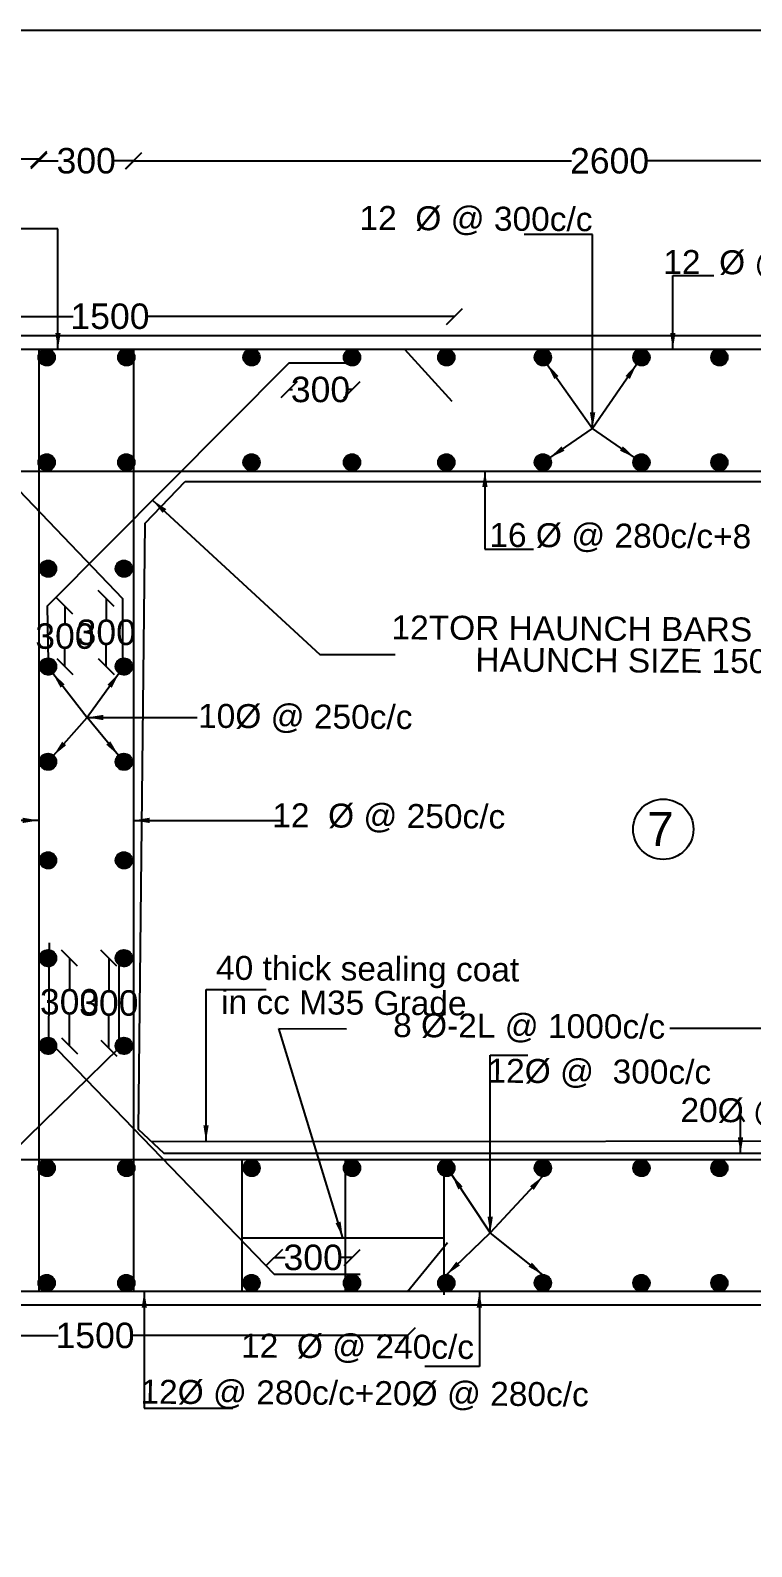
# Model space of a CAD drawing. Header units: millimetres. Extents: x 5124 to 6568637, y 2311 to 91879094.
# Drawn here: x 3780865 to 3785116, y 45946962 to 45955896 of the extents above; entities that cross this region are included whole.
import ezdxf

# ---------------------------------------------------------------- set-up
doc = ezdxf.new("R2010")
doc.units = ezdxf.units.MM
doc.header["$MEASUREMENT"] = 0
doc.layers.add('DIMENSION', color=7, linetype='Continuous')
doc.layers.add('DRAWING', color=7, linetype='Continuous')
doc.styles.get("Standard").update_dxf_attribs({"font": 'arial.ttf', "height": 150})
doc.dimstyles.get("Standard").update_dxf_attribs({"dimtxt": 200, "dimasz": 110, "dimexe": 0.18, "dimexo": 0.0625, "dimgap": 0.09, "dimtad": 0, "dimtih": 1, "dimtoh": 1, "dimdec": 0, "dimzin": 0, "dimdsep": 46, "dimtxsty": 'Standard', "dimblk": 'OBLIQUE', "dimcen": 0.09, "dimse1": 1, "dimse2": 1, "dimadec": 0, "dimazin": 0, "dimtfac": 1, "dimtdec": 0, "dimtofl": 0, "dimtmove": 0, "dimatfit": 3, "dimfxl": 1, "dimtolj": 1, "dimtzin": 0, "dimarcsym": 0})

# ---------------------------------------------------------------- blocks, each defined once
blk = doc.blocks.new('_Oblique')
at = {"color": 0, "linetype": 'ByBlock', "lineweight": -2}
blk.add_line((-0.5, -0.5), (0.5, 0.5), dxfattribs=at)
blk = doc.blocks.new('*D91')
at = {"layer": 'Defpoints', "color": 0}
for p in [(3780915.4, 45955136.7), (3775242.3, 45954017.7), (3780915.4, 45954017.7)]:
    blk.add_point(p, dxfattribs=at)
at = {"layer": 'DIMENSION', "color": 0, "lineweight": -2}
for p, q in [((3775242.3, 45955136.7), (3777853.7, 45955136.7)), ((3780915.4, 45955136.7), (3778303.9, 45955136.7))]:
    blk.add_line(p, q, dxfattribs=at)
at = {"layer": 'DIMENSION', "color": 0, "lineweight": -2, "xscale": 95, "yscale": 95, "zscale": 95, "rotation": 180}
blk.add_blockref('_Oblique', (3775242.3, 45955136.7), dxfattribs=at)
at = {"layer": 'DIMENSION', "color": 0, "lineweight": -2, "xscale": 95, "yscale": 95, "zscale": 95}
blk.add_blockref('_Oblique', (3780915.4, 45955136.7), dxfattribs=at)
at = {"layer": 'DIMENSION', "color": 0, "insert": (3778078.8, 45955136.7), "char_height": 150, "attachment_point": 5}
blk.add_mtext('\\A1;2600', dxfattribs=at)
blk = doc.blocks.new('*D92')
at = {"layer": 'Defpoints', "color": 0}
for p in [(3781473.3, 45955126.8), (3780915.4, 45954017.7), (3781473.3, 45954017.7)]:
    blk.add_point(p, dxfattribs=at)
at = {"layer": 'DIMENSION', "color": 0, "lineweight": -2}
for p, q in [((3780915.4, 45955126.8), (3781028.9, 45955126.8)), ((3781473.3, 45955126.8), (3781359.8, 45955126.8))]:
    blk.add_line(p, q, dxfattribs=at)
at = {"layer": 'DIMENSION', "color": 0, "lineweight": -2, "xscale": 95, "yscale": 95, "zscale": 95, "rotation": 180}
blk.add_blockref('_Oblique', (3780915.4, 45955126.8), dxfattribs=at)
at = {"layer": 'DIMENSION', "color": 0, "lineweight": -2, "xscale": 95, "yscale": 95, "zscale": 95}
blk.add_blockref('_Oblique', (3781473.3, 45955126.8), dxfattribs=at)
at = {"layer": 'DIMENSION', "color": 0, "insert": (3781194.3, 45955126.8), "char_height": 150, "attachment_point": 5}
blk.add_mtext('\\A1;300', dxfattribs=at)
blk = doc.blocks.new('*D93')
at = {"layer": 'Defpoints', "color": 0}
for p in [(3787084.7, 45955126.5), (3781473.3, 45953992.5), (3787084.7, 45954017.7)]:
    blk.add_point(p, dxfattribs=at)
at = {"layer": 'DIMENSION', "color": 0, "lineweight": -2}
for p, q in [((3781473.3, 45955126.5), (3784053.9, 45955126.5)), ((3787084.7, 45955126.5), (3784504.1, 45955126.5))]:
    blk.add_line(p, q, dxfattribs=at)
at = {"layer": 'DIMENSION', "color": 0, "lineweight": -2, "xscale": 95, "yscale": 95, "zscale": 95, "rotation": 180}
blk.add_blockref('_Oblique', (3781473.3, 45955126.5), dxfattribs=at)
at = {"layer": 'DIMENSION', "color": 0, "lineweight": -2, "xscale": 95, "yscale": 95, "zscale": 95}
blk.add_blockref('_Oblique', (3787084.7, 45955126.5), dxfattribs=at)
at = {"layer": 'DIMENSION', "color": 0, "insert": (3784279, 45955126.5), "char_height": 150, "attachment_point": 5}
blk.add_mtext('\\A1;2600', dxfattribs=at)
blk = doc.blocks.new('*D94')
at = {"layer": 'Defpoints', "color": 0}
for p in [(3783364.6, 45954210.6), (3779304.1, 45954017.7), (3783364.6, 45954017.7)]:
    blk.add_point(p, dxfattribs=at)
at = {"layer": 'DIMENSION', "color": 0, "lineweight": -2}
for p, q in [((3779304.1, 45954210.6), (3781117.6, 45954210.6)), ((3783364.6, 45954210.6), (3781551.1, 45954210.6))]:
    blk.add_line(p, q, dxfattribs=at)
at = {"layer": 'DIMENSION', "color": 0, "lineweight": -2, "xscale": 95, "yscale": 95, "zscale": 95, "rotation": 180}
blk.add_blockref('_Oblique', (3779304.1, 45954210.6), dxfattribs=at)
at = {"layer": 'DIMENSION', "color": 0, "lineweight": -2, "xscale": 95, "yscale": 95, "zscale": 95}
blk.add_blockref('_Oblique', (3783364.6, 45954210.6), dxfattribs=at)
at = {"layer": 'DIMENSION', "color": 0, "insert": (3781334.4, 45954210.6), "char_height": 150, "attachment_point": 5}
blk.add_mtext('\\A1;1500', dxfattribs=at)
blk = doc.blocks.new('*D95')
at = {"layer": 'Defpoints', "color": 0}
for p in [(3782389.2, 45953936), (3782760.9, 45953920.6), (3782389.2, 45953779.1)]:
    blk.add_point(p, dxfattribs=at)
at = {"layer": 'DIMENSION', "color": 0, "lineweight": -2}
for p, q in [((3782389.2, 45953779.1), (3782409.6, 45953779.1)), ((3782760.9, 45953779.1), (3782740.6, 45953779.1))]:
    blk.add_line(p, q, dxfattribs=at)
at = {"layer": 'DIMENSION', "color": 0, "lineweight": -2, "xscale": 95, "yscale": 95, "zscale": 95, "rotation": 180}
blk.add_blockref('_Oblique', (3782389.2, 45953779.1), dxfattribs=at)
at = {"layer": 'DIMENSION', "color": 0, "lineweight": -2, "xscale": 95, "yscale": 95, "zscale": 95}
blk.add_blockref('_Oblique', (3782760.9, 45953779.1), dxfattribs=at)
at = {"layer": 'DIMENSION', "color": 0, "insert": (3782575.1, 45953779.1), "char_height": 150, "attachment_point": 5}
blk.add_mtext('\\A1;300', dxfattribs=at)
blk = doc.blocks.new('*D100')
at = {"layer": 'Defpoints', "color": 0}
for p in [(3780969.3, 45950429.3), (3780969.3, 45949912.9), (3781096.2, 45949912.9)]:
    blk.add_point(p, dxfattribs=at)
at = {"layer": 'DIMENSION', "color": 0, "lineweight": -2}
for p, q in [((3781096.2, 45950429.3), (3781096.2, 45950247.8)), ((3781096.2, 45949912.9), (3781096.2, 45950094.4))]:
    blk.add_line(p, q, dxfattribs=at)
at = {"layer": 'DIMENSION', "color": 0, "lineweight": -2, "xscale": 95, "yscale": 95, "zscale": 95}
for p, rotation in [((3781096.2, 45950429.3), 90), ((3781096.2, 45949912.9), 270)]:
    blk.add_blockref('_Oblique', p, dxfattribs=dict(at, rotation=rotation))
at = {"layer": 'DIMENSION', "color": 0, "insert": (3781096.2, 45950171.1), "char_height": 150, "attachment_point": 5}
blk.add_mtext('\\A1;300', dxfattribs=at)
blk = doc.blocks.new('*D101')
at = {"layer": 'Defpoints', "color": 0}
for p in [(3781327.6, 45950429.3), (3781416.2, 45950429.3), (3781386.2, 45949899)]:
    blk.add_point(p, dxfattribs=at)
at = {"layer": 'DIMENSION', "color": 0, "lineweight": -2}
for p, q in [((3781327.6, 45950429.3), (3781327.6, 45950240.8)), ((3781327.6, 45949899), (3781327.6, 45950087.5))]:
    blk.add_line(p, q, dxfattribs=at)
at = {"layer": 'DIMENSION', "color": 0, "lineweight": -2, "xscale": 95, "yscale": 95, "zscale": 95}
for p, rotation in [((3781327.6, 45950429.3), 90), ((3781327.6, 45949899), 270)]:
    blk.add_blockref('_Oblique', p, dxfattribs=dict(at, rotation=rotation))
at = {"layer": 'DIMENSION', "color": 0, "insert": (3781327.6, 45950164.1), "char_height": 150, "attachment_point": 5}
blk.add_mtext('\\A1;300', dxfattribs=at)
blk = doc.blocks.new('*D102')
at = {"layer": 'Defpoints', "color": 0}
for p in [(3780964.8, 45952503.8), (3781068.9, 45952503.8), (3780969.3, 45952147.8)]:
    blk.add_point(p, dxfattribs=at)
at = {"layer": 'DIMENSION', "color": 0, "lineweight": -2}
for p, q in [((3781068.9, 45952503.8), (3781068.9, 45952402.5)), ((3781068.9, 45952147.8), (3781068.9, 45952249.1))]:
    blk.add_line(p, q, dxfattribs=at)
at = {"layer": 'DIMENSION', "color": 0, "lineweight": -2, "xscale": 95, "yscale": 95, "zscale": 95}
for p, rotation in [((3781068.9, 45952503.8), 90), ((3781068.9, 45952147.8), 270)]:
    blk.add_blockref('_Oblique', p, dxfattribs=dict(at, rotation=rotation))
at = {"layer": 'DIMENSION', "color": 0, "insert": (3781068.9, 45952325.8), "char_height": 150, "attachment_point": 5}
blk.add_mtext('\\A1;300', dxfattribs=at)
blk = doc.blocks.new('*D103')
at = {"layer": 'Defpoints', "color": 0}
for p in [(3781408.2, 45952548.8), (3781312.4, 45952147.8), (3781416.2, 45952147.8)]:
    blk.add_point(p, dxfattribs=at)
at = {"layer": 'DIMENSION', "color": 0, "lineweight": -2}
for p, q in [((3781312.4, 45952548.8), (3781312.4, 45952425)), ((3781312.4, 45952147.8), (3781312.4, 45952271.6))]:
    blk.add_line(p, q, dxfattribs=at)
at = {"layer": 'DIMENSION', "color": 0, "lineweight": -2, "xscale": 95, "yscale": 95, "zscale": 95}
for p, rotation in [((3781312.4, 45952548.8), 90), ((3781312.4, 45952147.8), 270)]:
    blk.add_blockref('_Oblique', p, dxfattribs=dict(at, rotation=rotation))
at = {"layer": 'DIMENSION', "color": 0, "insert": (3781312.4, 45952348.3), "char_height": 150, "attachment_point": 5}
blk.add_mtext('\\A1;300', dxfattribs=at)
blk = doc.blocks.new('*D110')
at = {"layer": 'Defpoints', "color": 0}
for p in [(3779287.3, 45948464.3), (3783087.1, 45948464.3), (3783087.1, 45948205.3)]:
    blk.add_point(p, dxfattribs=at)
at = {"layer": 'DIMENSION', "color": 0, "lineweight": -2}
for p, q in [((3779287.3, 45948205.3), (3781029.6, 45948205.3)), ((3783087.1, 45948205.3), (3781463.1, 45948205.3))]:
    blk.add_line(p, q, dxfattribs=at)
at = {"layer": 'DIMENSION', "color": 0, "lineweight": -2, "xscale": 95, "yscale": 95, "zscale": 95, "rotation": 180}
blk.add_blockref('_Oblique', (3779287.3, 45948205.3), dxfattribs=at)
at = {"layer": 'DIMENSION', "color": 0, "lineweight": -2, "xscale": 95, "yscale": 95, "zscale": 95}
blk.add_blockref('_Oblique', (3783087.1, 45948205.3), dxfattribs=at)
at = {"layer": 'DIMENSION', "color": 0, "insert": (3781246.4, 45948205.3), "char_height": 150, "attachment_point": 5}
blk.add_mtext('\\A1;1500', dxfattribs=at)
blk = doc.blocks.new('*D111')
at = {"layer": 'Defpoints', "color": 0}
for p in [(3782761.2, 45948665.2), (3782302.8, 45948566.4), (3782761.2, 45948564)]:
    blk.add_point(p, dxfattribs=at)
at = {"layer": 'DIMENSION', "color": 0, "lineweight": -2}
for p, q in [((3782302.8, 45948665.2), (3782366.5, 45948665.2)), ((3782761.2, 45948665.2), (3782697.5, 45948665.2))]:
    blk.add_line(p, q, dxfattribs=at)
at = {"layer": 'DIMENSION', "color": 0, "lineweight": -2, "xscale": 95, "yscale": 95, "zscale": 95, "rotation": 180}
blk.add_blockref('_Oblique', (3782302.8, 45948665.2), dxfattribs=at)
at = {"layer": 'DIMENSION', "color": 0, "lineweight": -2, "xscale": 95, "yscale": 95, "zscale": 95}
blk.add_blockref('_Oblique', (3782761.2, 45948665.2), dxfattribs=at)
at = {"layer": 'DIMENSION', "color": 0, "insert": (3782532, 45948665.2), "char_height": 150, "attachment_point": 5}
blk.add_mtext('\\A1;300', dxfattribs=at)

msp = doc.modelspace()

# ---------------------------------------------------------------- hatches: boundary and pattern name
at = {"layer": 'DRAWING'}
h = msp.add_hatch(dxfattribs=at)
h.set_pattern_fill('ANSI31', color=256, scale=0.641822, style=0)
h.set_pattern_definition([(45, (1474178.66151, 16465464.360066), (-0.05672957469875, 0.05672957469875), [])])
h.paths.add_polyline_path([(3781009.9, 45953969.3, 0.958694), (3780912.8, 45953973.3), (3780912.8, 45953965.2, 0.958694)])
h = msp.add_hatch(dxfattribs=at)
h.set_pattern_fill('ANSI31', color=256, scale=0.641822, style=0)
h.set_pattern_definition([(45, (1474648.05676, 16465464.360066), (-0.05672957469875, 0.05672957469875), [])])
h.paths.add_polyline_path([(3781479.3, 45953969.3, 0.958694), (3781382.2, 45953973.3), (3781382.2, 45953965.2, 0.958694)])
h = msp.add_hatch(dxfattribs=at)
h.set_pattern_fill('ANSI31', color=256, scale=0.641822, style=0)
h.set_pattern_definition([(45, (1475386.06971, 16465464.360066), (-0.05672957469875, 0.05672957469875), [])])
h.paths.add_polyline_path([(3782217.3, 45953969.3, 0.958694), (3782120.2, 45953973.3), (3782120.2, 45953965.2, 0.958694)])
h = msp.add_hatch(dxfattribs=at)
h.set_pattern_fill('ANSI31', color=256, scale=0.641822, style=0)
h.set_pattern_definition([(45, (1475978.34521, 16465464.360066), (-0.05672957469875, 0.05672957469875), [])])
h.paths.add_polyline_path([(3782809.6, 45953969.3, 0.958694), (3782712.5, 45953973.3), (3782712.5, 45953965.2, 0.958694)])
h = msp.add_hatch(dxfattribs=at)
h.set_pattern_fill('ANSI31', color=256, scale=0.641822, style=0)
h.set_pattern_definition([(45, (1476534.59778, 16465464.360066), (-0.05672957469875, 0.05672957469875), [])])
h.paths.add_polyline_path([(3783365.8, 45953969.3, 0.958694), (3783268.8, 45953973.3), (3783268.8, 45953965.2, 0.958694)])
h = msp.add_hatch(dxfattribs=at)
h.set_pattern_fill('ANSI31', color=256, scale=0.641822, style=0)
h.set_pattern_definition([(45, (1477103.10181, 16465464.360066), (-0.05672957469875, 0.05672957469875), [])])
h.paths.add_polyline_path([(3783934.3, 45953969.3, 0.958694), (3783837.3, 45953973.3), (3783837.3, 45953965.2, 0.958694)])
h = msp.add_hatch(dxfattribs=at)
h.set_pattern_fill('ANSI31', color=256, scale=0.641822, style=0)
h.set_pattern_definition([(45, (1477684.223, 16465464.360066), (-0.05672957469875, 0.05672957469875), [])])
h.paths.add_polyline_path([(3784515.4, 45953969.3, 0.958694), (3784418.4, 45953973.3), (3784418.4, 45953965.2, 0.958694)])
h = msp.add_hatch(dxfattribs=at)
h.set_pattern_fill('ANSI31', color=256, scale=0.641822, style=0)
h.set_pattern_definition([(45, (1478143.65252, 16465464.360066), (-0.05672957469875, 0.05672957469875), [])])
h.paths.add_polyline_path([(3784974.9, 45953969.3, 0.958694), (3784877.8, 45953973.3), (3784877.8, 45953965.2, 0.958694)])
h = msp.add_hatch(dxfattribs=at)
h.set_pattern_fill('ANSI31', color=256, scale=0.641822, style=0)
h.set_pattern_definition([(45, (1474178.66151, 16464845.73165), (-0.05672957469875, 0.05672957469875), [])])
h.paths.add_polyline_path([(3781009.9, 45953350.6, 0.958694), (3780912.8, 45953354.7), (3780912.8, 45953346.5, 0.958694)])
h = msp.add_hatch(dxfattribs=at)
h.set_pattern_fill('ANSI31', color=256, scale=0.641822, style=0)
h.set_pattern_definition([(45, (1474648.05676, 16464845.73165), (-0.05672957469875, 0.05672957469875), [])])
h.paths.add_polyline_path([(3781479.3, 45953350.6, 0.958694), (3781382.2, 45953354.7), (3781382.2, 45953346.5, 0.958694)])
h = msp.add_hatch(dxfattribs=at)
h.set_pattern_fill('ANSI31', color=256, scale=0.641822, style=0)
h.set_pattern_definition([(45, (1475386.06971, 16464845.73165), (-0.05672957469875, 0.05672957469875), [])])
h.paths.add_polyline_path([(3782217.3, 45953350.6, 0.958694), (3782120.2, 45953354.7), (3782120.2, 45953346.5, 0.958694)])
h = msp.add_hatch(dxfattribs=at)
h.set_pattern_fill('ANSI31', color=256, scale=0.641822, style=0)
h.set_pattern_definition([(45, (1475978.34521, 16464845.73165), (-0.05672957469875, 0.05672957469875), [])])
h.paths.add_polyline_path([(3782809.6, 45953350.6, 0.958694), (3782712.5, 45953354.7), (3782712.5, 45953346.5, 0.958694)])
h = msp.add_hatch(dxfattribs=at)
h.set_pattern_fill('ANSI31', color=256, scale=0.641822, style=0)
h.set_pattern_definition([(45, (1476534.59778, 16464845.73165), (-0.05672957469875, 0.05672957469875), [])])
h.paths.add_polyline_path([(3783365.8, 45953350.6, 0.958694), (3783268.8, 45953354.7), (3783268.8, 45953346.5, 0.958694)])
h = msp.add_hatch(dxfattribs=at)
h.set_pattern_fill('ANSI31', color=256, scale=0.641822, style=0)
h.set_pattern_definition([(45, (1477103.10181, 16464845.73165), (-0.05672957469875, 0.05672957469875), [])])
h.paths.add_polyline_path([(3783934.3, 45953350.6, 0.958694), (3783837.3, 45953354.7), (3783837.3, 45953346.5, 0.958694)])
h = msp.add_hatch(dxfattribs=at)
h.set_pattern_fill('ANSI31', color=256, scale=0.641822, style=0)
h.set_pattern_definition([(45, (1477684.223, 16464845.73165), (-0.05672957469875, 0.05672957469875), [])])
h.paths.add_polyline_path([(3784515.4, 45953350.6, 0.958694), (3784418.4, 45953354.7), (3784418.4, 45953346.5, 0.958694)])
h = msp.add_hatch(dxfattribs=at)
h.set_pattern_fill('ANSI31', color=256, scale=0.641822, style=0)
h.set_pattern_definition([(45, (1478143.65252, 16464845.73165), (-0.05672957469875, 0.05672957469875), [])])
h.paths.add_polyline_path([(3784974.9, 45953350.6, 0.958694), (3784877.8, 45953354.7), (3784877.8, 45953346.5, 0.958694)])
h = msp.add_hatch(dxfattribs=at)
h.set_pattern_fill('ANSI31', color=256, scale=0.641822, style=0)
h.set_pattern_definition([(45, (1474186.69196, 16464219.19229), (-0.05672957469875, 0.05672957469875), [])])
h.paths.add_polyline_path([(3781017.9, 45952724.1, 0.958694), (3780920.9, 45952728.2), (3780920.9, 45952720, 0.958694)])
h = msp.add_hatch(dxfattribs=at)
h.set_pattern_fill('ANSI31', color=256, scale=0.641822, style=0)
h.set_pattern_definition([(45, (1474633.59574, 16464219.19229), (-0.05672957469875, 0.05672957469875), [])])
h.paths.add_polyline_path([(3781464.8, 45952724.1, 0.958694), (3781367.8, 45952728.2), (3781367.8, 45952720, 0.958694)])
h = msp.add_hatch(dxfattribs=at)
h.set_pattern_fill('ANSI31', color=256, scale=0.641822, style=0)
h.set_pattern_definition([(45, (1474186.69196, 16463642.89649), (-0.05672957469875, 0.05672957469875), [])])
h.paths.add_polyline_path([(3781017.9, 45952147.8, 0.958694), (3780920.9, 45952151.9), (3780920.9, 45952143.7, 0.958694)])
h = msp.add_hatch(dxfattribs=at)
h.set_pattern_fill('ANSI31', color=256, scale=0.641822, style=0)
h.set_pattern_definition([(45, (1474633.59574, 16463642.89649), (-0.05672957469875, 0.05672957469875), [])])
h.paths.add_polyline_path([(3781464.8, 45952147.8, 0.958694), (3781367.8, 45952151.9), (3781367.8, 45952143.7, 0.958694)])
h = msp.add_hatch(dxfattribs=at)
h.set_pattern_fill('ANSI31', color=256, scale=0.641822, style=0)
h.set_pattern_definition([(45, (1474186.69196, 16463081.567765), (-0.05672957469875, 0.05672957469875), [])])
h.paths.add_polyline_path([(3781017.9, 45951586.5, 0.958694), (3780920.9, 45951590.6), (3780920.9, 45951582.4, 0.958694)])
h = msp.add_hatch(dxfattribs=at)
h.set_pattern_fill('ANSI31', color=256, scale=0.641822, style=0)
h.set_pattern_definition([(45, (1474633.59574, 16463081.567765), (-0.05672957469875, 0.05672957469875), [])])
h.paths.add_polyline_path([(3781464.8, 45951586.5, 0.958694), (3781367.8, 45951590.6), (3781367.8, 45951582.4, 0.958694)])
h = msp.add_hatch(dxfattribs=at)
h.set_pattern_fill('ANSI31', color=256, scale=0.641822, style=0)
h.set_pattern_definition([(45, (1474186.69196, 16462500.65041), (-0.05672957469875, 0.05672957469875), [])])
h.paths.add_polyline_path([(3781017.9, 45951005.5, 0.958694), (3780920.9, 45951009.6), (3780920.9, 45951001.4, 0.958694)])
h = msp.add_hatch(dxfattribs=at)
h.set_pattern_fill('ANSI31', color=256, scale=0.641822, style=0)
h.set_pattern_definition([(45, (1474633.59574, 16462500.65041), (-0.05672957469875, 0.05672957469875), [])])
h.paths.add_polyline_path([(3781464.8, 45951005.5, 0.958694), (3781367.8, 45951009.6), (3781367.8, 45951001.4, 0.958694)])
h = msp.add_hatch(dxfattribs=at)
h.set_pattern_fill('ANSI31', color=256, scale=0.641822, style=0)
h.set_pattern_definition([(45, (1474186.69196, 16461924.39701), (-0.05672957469875, 0.05672957469875), [])])
h.paths.add_polyline_path([(3781017.9, 45950429.3, 0.958694), (3780920.9, 45950433.4), (3780920.9, 45950425.2, 0.958694)])
h = msp.add_hatch(dxfattribs=at)
h.set_pattern_fill('ANSI31', color=256, scale=0.641822, style=0)
h.set_pattern_definition([(45, (1474633.59574, 16461924.39701), (-0.05672957469875, 0.05672957469875), [])])
h.paths.add_polyline_path([(3781464.8, 45950429.3, 0.958694), (3781367.8, 45950433.4), (3781367.8, 45950425.2, 0.958694)])
h = msp.add_hatch(dxfattribs=at)
h.set_pattern_fill('ANSI31', color=256, scale=0.641822, style=0)
h.set_pattern_definition([(45, (1474186.69196, 16461407.9695), (-0.05672957469875, 0.05672957469875), [])])
h.paths.add_polyline_path([(3781017.9, 45949912.9, 0.958694), (3780920.9, 45949917), (3780920.9, 45949908.8, 0.958694)])
h = msp.add_hatch(dxfattribs=at)
h.set_pattern_fill('ANSI31', color=256, scale=0.641822, style=0)
h.set_pattern_definition([(45, (1474633.59574, 16461407.9695), (-0.05672957469875, 0.05672957469875), [])])
h.paths.add_polyline_path([(3781464.8, 45949912.9, 0.958694), (3781367.8, 45949917), (3781367.8, 45949908.8, 0.958694)])
h = msp.add_hatch(dxfattribs=at)
h.set_pattern_fill('ANSI31', color=256, scale=0.641822, style=0)
h.set_pattern_definition([(45, (1474178.66151, 16460687.72695), (-0.05672957469875, 0.05672957469875), [])])
h.paths.add_polyline_path([(3781009.9, 45949192.6, 0.958694), (3780912.8, 45949196.7), (3780912.8, 45949188.5, 0.958694)])
h = msp.add_hatch(dxfattribs=at)
h.set_pattern_fill('ANSI31', color=256, scale=0.641822, style=0)
h.set_pattern_definition([(45, (1474648.05676, 16460687.72695), (-0.05672957469875, 0.05672957469875), [])])
h.paths.add_polyline_path([(3781479.3, 45949192.6, 0.958694), (3781382.2, 45949196.7), (3781382.2, 45949188.5, 0.958694)])
h = msp.add_hatch(dxfattribs=at)
h.set_pattern_fill('ANSI31', color=256, scale=0.641822, style=0)
h.set_pattern_definition([(45, (1475386.06971, 16460687.72695), (-0.05672957469875, 0.05672957469875), [])])
h.paths.add_polyline_path([(3782217.3, 45949192.6, 0.958694), (3782120.2, 45949196.7), (3782120.2, 45949188.5, 0.958694)])
h = msp.add_hatch(dxfattribs=at)
h.set_pattern_fill('ANSI31', color=256, scale=0.641822, style=0)
h.set_pattern_definition([(45, (1475978.34521, 16460687.72695), (-0.05672957469875, 0.05672957469875), [])])
h.paths.add_polyline_path([(3782809.6, 45949192.6, 0.958694), (3782712.5, 45949196.7), (3782712.5, 45949188.5, 0.958694)])
h = msp.add_hatch(dxfattribs=at)
h.set_pattern_fill('ANSI31', color=256, scale=0.641822, style=0)
h.set_pattern_definition([(45, (1476534.59778, 16460687.72695), (-0.05672957469875, 0.05672957469875), [])])
h.paths.add_polyline_path([(3783365.8, 45949192.6, 0.958694), (3783268.8, 45949196.7), (3783268.8, 45949188.5, 0.958694)])
h = msp.add_hatch(dxfattribs=at)
h.set_pattern_fill('ANSI31', color=256, scale=0.641822, style=0)
h.set_pattern_definition([(45, (1477103.10181, 16460687.72695), (-0.05672957469875, 0.05672957469875), [])])
h.paths.add_polyline_path([(3783934.3, 45949192.6, 0.958694), (3783837.3, 45949196.7), (3783837.3, 45949188.5, 0.958694)])
h = msp.add_hatch(dxfattribs=at)
h.set_pattern_fill('ANSI31', color=256, scale=0.641822, style=0)
h.set_pattern_definition([(45, (1477684.223, 16460687.72695), (-0.05672957469875, 0.05672957469875), [])])
h.paths.add_polyline_path([(3784515.4, 45949192.6, 0.958694), (3784418.4, 45949196.7), (3784418.4, 45949188.5, 0.958694)])
h = msp.add_hatch(dxfattribs=at)
h.set_pattern_fill('ANSI31', color=256, scale=0.641822, style=0)
h.set_pattern_definition([(45, (1478143.65252, 16460687.72695), (-0.05672957469875, 0.05672957469875), [])])
h.paths.add_polyline_path([(3784974.9, 45949192.6, 0.958694), (3784877.8, 45949196.7), (3784877.8, 45949188.5, 0.958694)])
h = msp.add_hatch(dxfattribs=at)
h.set_pattern_fill('ANSI31', color=256, scale=0.641822, style=0)
h.set_pattern_definition([(45, (1474178.66151, 16460010.47763), (-0.05672957469875, 0.05672957469875), [])])
h.paths.add_polyline_path([(3781009.9, 45948515.4, 0.958694), (3780912.8, 45948519.5), (3780912.8, 45948511.3, 0.958694)])
h = msp.add_hatch(dxfattribs=at)
h.set_pattern_fill('ANSI31', color=256, scale=0.641822, style=0)
h.set_pattern_definition([(45, (1474648.05676, 16460010.47763), (-0.05672957469875, 0.05672957469875), [])])
h.paths.add_polyline_path([(3781479.3, 45948515.4, 0.958694), (3781382.2, 45948519.5), (3781382.2, 45948511.3, 0.958694)])
h = msp.add_hatch(dxfattribs=at)
h.set_pattern_fill('ANSI31', color=256, scale=0.641822, style=0)
h.set_pattern_definition([(45, (1475386.06971, 16460010.47763), (-0.05672957469875, 0.05672957469875), [])])
h.paths.add_polyline_path([(3782217.3, 45948515.4, 0.958694), (3782120.2, 45948519.5), (3782120.2, 45948511.3, 0.958694)])
h = msp.add_hatch(dxfattribs=at)
h.set_pattern_fill('ANSI31', color=256, scale=0.641822, style=0)
h.set_pattern_definition([(45, (1475978.34521, 16460010.47763), (-0.05672957469875, 0.05672957469875), [])])
h.paths.add_polyline_path([(3782809.6, 45948515.4, 0.958694), (3782712.5, 45948519.5), (3782712.5, 45948511.3, 0.958694)])
h = msp.add_hatch(dxfattribs=at)
h.set_pattern_fill('ANSI31', color=256, scale=0.641822, style=0)
h.set_pattern_definition([(45, (1476534.59778, 16460010.47763), (-0.05672957469875, 0.05672957469875), [])])
h.paths.add_polyline_path([(3783365.8, 45948515.4, 0.958694), (3783268.8, 45948519.5), (3783268.8, 45948511.3, 0.958694)])
h = msp.add_hatch(dxfattribs=at)
h.set_pattern_fill('ANSI31', color=256, scale=0.641822, style=0)
h.set_pattern_definition([(45, (1477103.10181, 16460010.47763), (-0.05672957469875, 0.05672957469875), [])])
h.paths.add_polyline_path([(3783934.3, 45948515.4, 0.958694), (3783837.3, 45948519.5), (3783837.3, 45948511.3, 0.958694)])
h = msp.add_hatch(dxfattribs=at)
h.set_pattern_fill('ANSI31', color=256, scale=0.641822, style=0)
h.set_pattern_definition([(45, (1477684.223, 16460010.47763), (-0.05672957469875, 0.05672957469875), [])])
h.paths.add_polyline_path([(3784515.4, 45948515.4, 0.958694), (3784418.4, 45948519.5), (3784418.4, 45948511.3, 0.958694)])
h = msp.add_hatch(dxfattribs=at)
h.set_pattern_fill('ANSI31', color=256, scale=0.641822, style=0)
h.set_pattern_definition([(45, (1478143.65252, 16460010.47763), (-0.05672957469875, 0.05672957469875), [])])
h.paths.add_polyline_path([(3784974.9, 45948515.4, 0.958694), (3784877.8, 45948519.5), (3784877.8, 45948511.3, 0.958694)])

# ---------------------------------------------------------------- linework, layer by layer
at = {"layer": 'DIMENSION'}
for points in [[(3775322.6, 45954098), (3787776.2, 45954098), (3787776.2, 45948384), (3775322.6, 45948384)], [(3775242.3, 45954017.7), (3787695.9, 45954017.7), (3787695.9, 45948464.3), (3775242.3, 45948464.3)], [(3780915.4, 45954017.7), (3780915.4, 45948464.3)], [(3781473.3, 45954017.7), (3781473.3, 45948464.3)], [(3783070, 45954017.7), (3783349.2, 45953712.1)], [(3775242.3, 45953299.5), (3787695.9, 45953299.5)], [(3775242.3, 45949243.3), (3787695.9, 45949243.3)], [(3783087.1, 45948464.3), (3783323, 45948753.5)]]:
    msp.add_lwpolyline(points, dxfattribs=at)
msp.add_circle((3784595.2, 45951188.7), 177.8, dxfattribs=at)
at = {"layer": 'DRAWING'}
msp.add_lwpolyline([(3760244.1, 45955896.2), (3790807.8, 45955896.2), (3790807.8, 45934155.7), (3760244.1, 45934155.7)], close=True, dxfattribs=at)
for points in [[(3779632.7, 45953918.3), (3780076.8, 45953918.3), (3780095.7, 45953918.3), (3781408.2, 45952548.8), (3781408.2, 45952112.5)], [(3782789.6, 45953936), (3782389.2, 45953936), (3780964.8, 45952503.8), (3780969.7, 45952177)], [(3781777.4, 45953238.6), (3786837.7, 45953238.3), (3787042.6, 45953025.1), (3787042.6, 45949448.9), (3786845, 45949277.6), (3781654.5, 45949277.6), (3781503.3, 45949420.5), (3781541.9, 45952991.6), (3781777.4, 45953238.6)], [(3780975.6, 45950519.9), (3780972.5, 45949943.3), (3782302.8, 45948566.4), (3782809, 45948566.4)], [(3781386.2, 45950385.3), (3781386.2, 45949899), (3780038.7, 45948582.6), (3779561.5, 45948582.6)], [(3781578.9, 45949349.1), (3786932.4, 45949353.4)], [(3782111.2, 45949243.3), (3782111.2, 45948464.3)], [(3782719.7, 45949243.3), (3782719.7, 45948464.3)], [(3783301.9, 45949223.8), (3783301.9, 45948444.7)], [(3782111.2, 45948781.7), (3783301.9, 45948781.7)]]:
    msp.add_lwpolyline(points, dxfattribs=at)
for centre in [(3780961.3, 45953969.3), (3781430.7, 45953969.3), (3782168.7, 45953969.3), (3782760.9, 45953969.3), (3783317.2, 45953969.3), (3783885.7, 45953969.3), (3784466.8, 45953969.3), (3784926.3, 45953969.3), (3780961.3, 45953350.6), (3781430.7, 45953350.6), (3782168.7, 45953350.6), (3782760.9, 45953350.6), (3783317.2, 45953350.6), (3783885.7, 45953350.6), (3784466.8, 45953350.6), (3784926.3, 45953350.6), (3780969.3, 45952724.1), (3781416.2, 45952724.1), (3780969.3, 45952147.8), (3781416.2, 45952147.8), (3780969.3, 45951586.5), (3781416.2, 45951586.5), (3780969.3, 45951005.5), (3781416.2, 45951005.5), (3780969.3, 45950429.3), (3781416.2, 45950429.3), (3780969.3, 45949912.9), (3781416.2, 45949912.9), (3780961.3, 45949192.6), (3781430.7, 45949192.6), (3782168.7, 45949192.6), (3782760.9, 45949192.6), (3783317.2, 45949192.6), (3783885.7, 45949192.6), (3784466.8, 45949192.6), (3784926.3, 45949192.6), (3780961.3, 45948515.4), (3781430.7, 45948515.4), (3782168.7, 45948515.4), (3782760.9, 45948515.4), (3783317.2, 45948515.4), (3783885.7, 45948515.4), (3784466.8, 45948515.4), (3784926.3, 45948515.4)]:
    msp.add_circle(centre, 48.6, dxfattribs=at)

# ---------------------------------------------------------------- texts
for s, height, p in [('12  Ø @ 300c/c ', 141.201, (3782804.7, 45954720.7)), ('12  Ø @ 280c/c ', 141.201, (3784595.1, 45954461.2)), ('16 Ø @ 280c/c+8 Ø @ 280c/c', 141.201, (3783570.1, 45952852.9)), ('12TOR HAUNCH BARS @300C/C', 141.201, (3782993.1, 45952307.8)), (' HAUNCH SIZE 150*150', 141.201, (3783432.8, 45952118.6)), ('10Ø @ 250c/c ', 141.201, (3781853.2, 45951786.7)), ('12  Ø @ 250c/c ', 141.201, (3782290.5, 45951201)), ('7', 200, (3784500.6, 45951091.3)), ('40 thick sealing coat', 141.201, (3781959, 45950302.2)), ('in cc M35 Grade', 141.201, (3781988.8, 45950100.9)), ('8 Ø-2L @ 1000c/c ', 141.201, (3783002.9, 45949964.3)), ('12Ø @  300c/c ', 141.201, (3783558.9, 45949695.6)), ('20Ø @ 300c/c+8Ø @ 300c/c ', 141.201, (3784696.3, 45949464.4)), ('12  Ø @ 240c/c ', 141.201, (3782106.4, 45948075.8)), ('12Ø @ 280c/c+20Ø @ 280c/c', 141.201, (3781513.4, 45947804.3))]:
    msp.add_text(s, height=height, rotation=359.65712, dxfattribs=at).set_placement(p)

# ---------------------------------------------------------------- dimensions: what is measured, and where the dimension line sits
at = {"layer": 'DIMENSION'}
for base, p1, p2, text, picture, middle in [((3780915.4, 45955136.7), (3775242.3, 45954017.7), (3780915.4, 45954017.7), '2600', '*D91', (3778078.8, 45955136.7)), ((3781473.3, 45955126.8), (3780915.4, 45954017.7), (3781473.3, 45954017.7), '300', '*D92', (3781194.3, 45955126.8)), ((3787084.7, 45955126.5), (3781473.3, 45953992.5), (3787084.7, 45954017.7), '2600', '*D93', (3784279, 45955126.5)), ((3783364.6, 45954210.6), (3779304.1, 45954017.7), (3783364.6, 45954017.7), '1500', '*D94', (3781334.4, 45954210.6)), ((3782389.2, 45953779.1), (3782760.9, 45953920.6), (3782389.2, 45953936), '300', '*D95', (3782575.1, 45953779.1)), ((3782761.2, 45948665.2), (3782302.8, 45948566.4), (3782761.2, 45948564), '300', '*D111', (3782532, 45948665.2))]:
    dim = msp.add_linear_dim(base=base, p1=p1, p2=p2, text=text, dimstyle='Standard', override={"dimasz": 95, "dimfxl": 2000, "dimarcsym": 1}, dxfattribs=at)
    dim.commit()
    dim.dimension.update_dxf_attribs({"geometry": picture, "text_midpoint": middle})
for base, p1, p2, picture, middle in [((3781068.9, 45952503.8), (3780969.3, 45952147.8), (3780964.8, 45952503.8), '*D102', (3781068.9, 45952325.8)), ((3781312.4, 45952147.8), (3781408.2, 45952548.8), (3781416.2, 45952147.8), '*D103', (3781312.4, 45952348.3)), ((3781096.2, 45949912.9), (3780969.3, 45950429.3), (3780969.3, 45949912.9), '*D100', (3781096.2, 45950171.1)), ((3781327.6, 45950429.3), (3781386.2, 45949899), (3781416.2, 45950429.3), '*D101', (3781327.6, 45950164.1))]:
    dim = msp.add_linear_dim(base=base, p1=p1, p2=p2, angle=90, text='300', dimstyle='Standard', override={"dimasz": 95, "dimfxl": 2000, "dimarcsym": 1}, dxfattribs=at)
    dim.commit()
    dim.dimension.update_dxf_attribs({"geometry": picture, "text_midpoint": middle})
dim = msp.add_linear_dim(base=(3783087.1, 45948205.3), p1=(3779287.3, 45948464.3), p2=(3783087.1, 45948464.3), text='1500', dimstyle='Standard', override={"dimasz": 95, "dimfxl": 2000, "dimarcsym": 1}, dxfattribs=at)
dim.commit()
dim.dimension.update_dxf_attribs({"geometry": '*D110', "text_midpoint": (3781246.4, 45948205.3), "dimtype": 160})

# ---------------------------------------------------------------- leaders
at = {"layer": 'DRAWING'}
for points in [[(3781027.9, 45954017.7), (3781027.9, 45954725.7), (3780699.8, 45954725.7)], [(3784178.8, 45953549.7), (3784178.8, 45954692.9), (3783776.3, 45954692.9)], [(3784651.7, 45954017.7), (3784651.7, 45954451.4), (3784893.5, 45954451.4)], [(3783911.1, 45953927.8), (3784178.8, 45953549.7)], [(3784439.3, 45953929.2), (3784178.8, 45953549.7)], [(3783925.9, 45953377.9), (3784178.8, 45953549.7)], [(3784426.8, 45953378.3), (3784178.8, 45953549.7)], [(3783544.3, 45953299.5), (3783544.3, 45952839.9), (3783829.9, 45952839.9)], [(3781585.7, 45953128.1), (3782571, 45952218.6), (3783014.4, 45952218.6)], [(3780996.9, 45952107.7), (3781199.5, 45951847.3)], [(3781387.8, 45952108.4), (3781199.5, 45951847.3)], [(3781001.5, 45951622.9), (3781199.5, 45951847.3)], [(3781199.5, 45951847.3), (3781848.5, 45951847.3)], [(3781385.1, 45951623.9), (3781199.5, 45951847.3)], [(3780915.4, 45951241), (3780455.4, 45951241)], [(3781473.3, 45951241), (3782349.5, 45951241)], [(3781900.4, 45949349.3), (3781900.4, 45950243.7), (3782255.2, 45950243.7)], [(3782706.6, 45948781.7), (3782328.6, 45950014.8), (3782729.3, 45950012.5)], [(3786043.6, 45948781.7), (3785665.5, 45950014.8), (3784634.5, 45950014.6)], [(3783575.6, 45948810.5), (3783575.6, 45949856.7), (3783797, 45949856.7)], [(3785051.1, 45949277.6), (3785050.1, 45949500.6), (3785071.5, 45949467.5)], [(3783347.5, 45949154.6), (3783575.6, 45948810.5)], [(3783885.7, 45949144), (3783575.6, 45948810.5)], [(3783317.2, 45948564), (3783575.6, 45948810.5)], [(3783885.7, 45948564), (3783575.6, 45948810.5)], [(3781536.6, 45948464.3), (3781536.6, 45947777.9), (3782059, 45947777.9)], [(3783511.6, 45948464.3), (3783511.6, 45948023), (3783191, 45948023)]]:
    msp.add_leader(points, dimstyle='Standard', override={"dimasz": 95, "dimgap": 0.09, "dimtad": 0, "dimfxl": 2000, "dimarcsym": 1}, dxfattribs=at)

doc.saveas('drawing.dxf')
